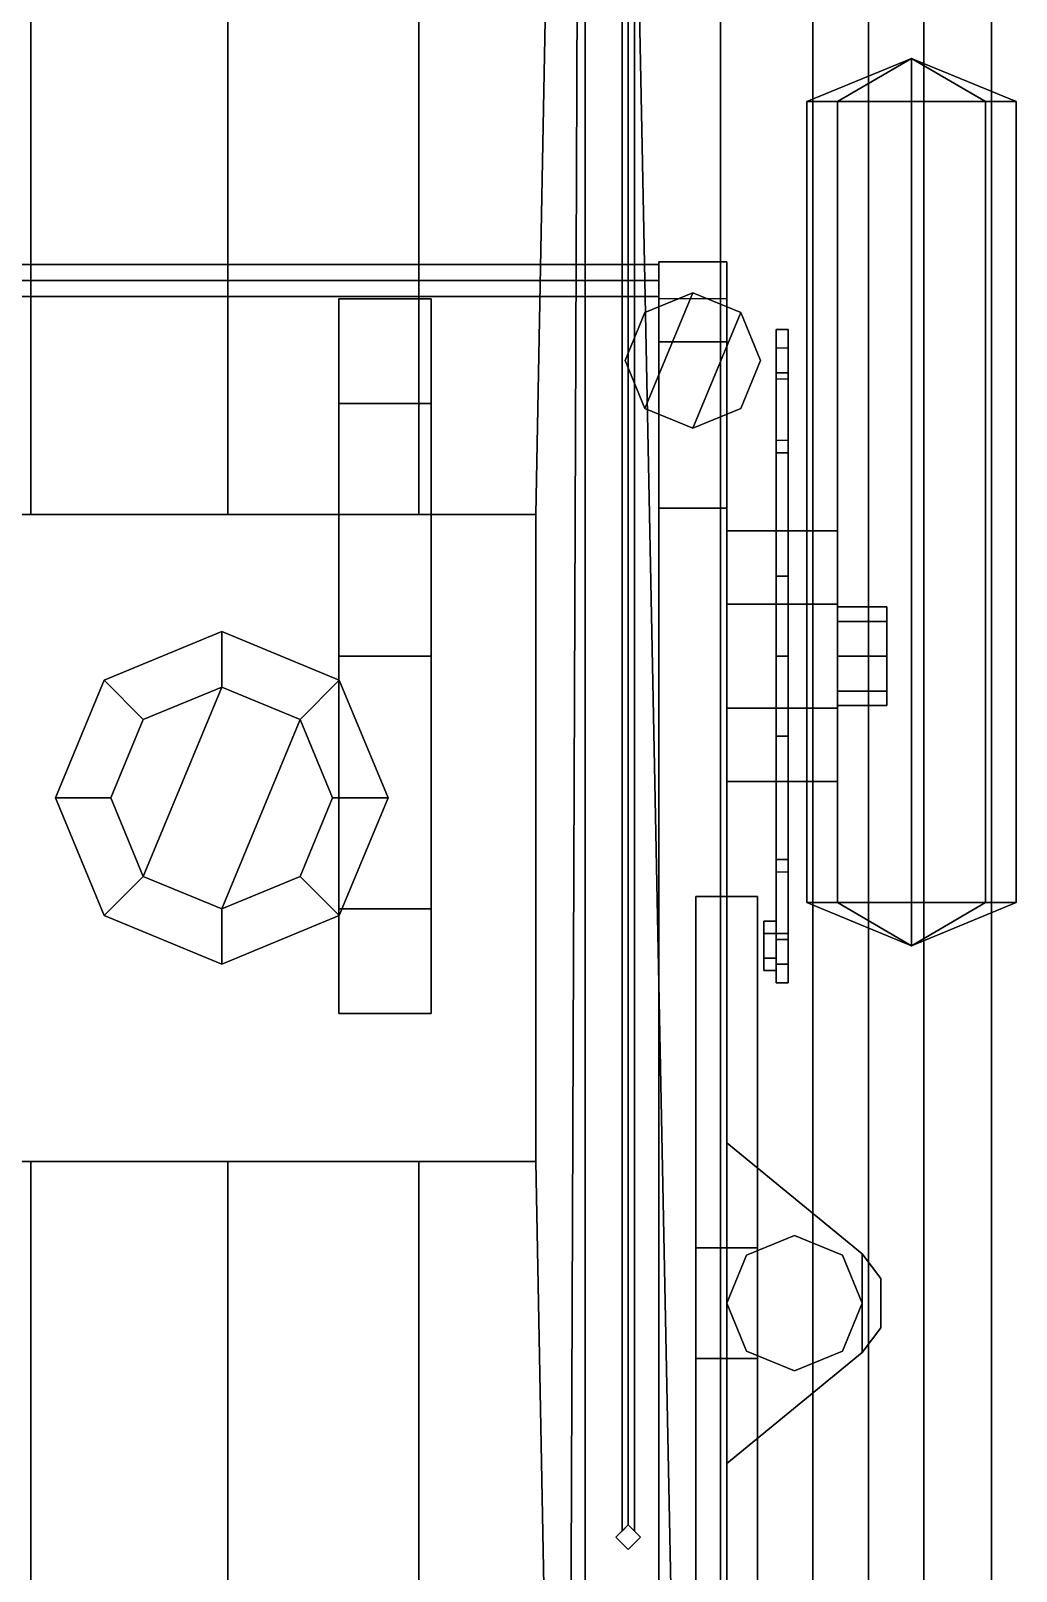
# Model space of a CAD drawing. Header units: millimetres. Extents: x -1.7 to 3, y -8.6 to 29.4.
# Drawn here: x 0 to 1.6, y -3.845 to -1.345 of the extents above; entities that cross this region are included whole.
import ezdxf

# ---------------------------------------------------------------- set-up
doc = ezdxf.new("R2010")
doc.units = ezdxf.units.MM
for name, color, linetype in [('bogie', 5, 'Continuous'), ('roof', 1, 'Continuous'), ('wheels', 2, 'Continuous')]:
    doc.layers.add(name, color=color, linetype=linetype)

msp = doc.modelspace()

# ---------------------------------------------------------------- linework, layer by layer
for points in [[(1.559999999999999, -7.92, 1.54), (1.559999999999999, 6.19, 1.78), (1.56, 6.75, 3.960000000000001), (1.56, -7.92, 3.960000000000001)], [(1.559999999999999, -7.92, 1.54), (1.559999999999999, 6.390000000000001, 1.54), (1.559999999999999, 6.19, 1.78), (1.559999999999999, -7.92, 1.54)], [(1.309791847198287, -1.46, 1.259791847198287), (1.26, -1.46, 1.38), (1.43, -1.39, 1.38)], [(1.26, -1.46, 1.38), (1.309791847198287, -1.46, 1.500208152801713), (1.43, -1.39, 1.38)], [(1.43, -1.46, 1.21), (1.309791847198287, -1.46, 1.259791847198287), (1.43, -1.39, 1.38)], [(1.309791847198287, -1.46, 1.500208152801713), (1.43, -1.46, 1.55), (1.43, -1.39, 1.38)], [(1.6, -1.46, 1.38), (1.550208152801713, -1.46, 1.259791847198287), (1.43, -1.39, 1.38)], [(1.550208152801713, -1.46, 1.259791847198287), (1.43, -1.46, 1.21), (1.43, -1.39, 1.38)], [(1.43, -1.46, 1.55), (1.550208152801713, -1.46, 1.500208152801713), (1.43, -1.39, 1.38)], [(1.550208152801713, -1.46, 1.500208152801713), (1.6, -1.46, 1.38), (1.43, -1.39, 1.38)], [(1.309791847198287, -1.46, 1.500208152801713), (1.26, -1.46, 1.38), (1.26, -2.76, 1.38), (1.309791847198287, -2.76, 1.500208152801713)], [(1.26, -1.46, 1.38), (1.309791847198287, -1.46, 1.259791847198287), (1.309791847198287, -2.76, 1.259791847198287), (1.26, -2.76, 1.38)], [(1.43, -1.46, 1.55), (1.309791847198287, -1.46, 1.500208152801713), (1.309791847198287, -2.76, 1.500208152801713), (1.43, -2.76, 1.55)], [(1.309791847198287, -1.46, 1.259791847198287), (1.43, -1.46, 1.21), (1.43, -2.76, 1.21), (1.309791847198287, -2.76, 1.259791847198287)], [(1.550208152801713, -1.46, 1.500208152801713), (1.43, -1.46, 1.55), (1.43, -2.76, 1.55), (1.550208152801713, -2.76, 1.500208152801713)], [(1.43, -1.46, 1.21), (1.550208152801713, -1.46, 1.259791847198287), (1.550208152801713, -2.76, 1.259791847198287), (1.43, -2.76, 1.21)], [(1.6, -1.46, 1.38), (1.550208152801713, -1.46, 1.500208152801713), (1.550208152801713, -2.76, 1.500208152801713), (1.6, -2.76, 1.38)], [(1.550208152801713, -1.46, 1.259791847198287), (1.6, -1.46, 1.38), (1.6, -2.76, 1.38), (1.550208152801713, -2.76, 1.259791847198287)], [(1.309791847198287, -2.76, 1.500208152801713), (1.26, -2.76, 1.38), (1.43, -2.83, 1.38)], [(1.26, -2.76, 1.38), (1.309791847198287, -2.76, 1.259791847198287), (1.43, -2.83, 1.38)], [(1.43, -2.76, 1.55), (1.309791847198287, -2.76, 1.500208152801713), (1.43, -2.83, 1.38)], [(1.309791847198287, -2.76, 1.259791847198287), (1.43, -2.76, 1.21), (1.43, -2.83, 1.38)], [(1.6, -2.76, 1.38), (1.550208152801713, -2.76, 1.500208152801713), (1.43, -2.83, 1.38)], [(1.550208152801713, -2.76, 1.500208152801713), (1.43, -2.76, 1.55), (1.43, -2.83, 1.38)], [(1.43, -2.76, 1.21), (1.550208152801713, -2.76, 1.259791847198287), (1.43, -2.83, 1.38)], [(1.550208152801713, -2.76, 1.259791847198287), (1.6, -2.76, 1.38), (1.43, -2.83, 1.38)]]:
    msp.add_3dface(points)
at = {"layer": 'bogie'}
for points in [[(1.02, -1.750000000000004, 0.5800000000000002), (1.02, -1.72401923788647, 0.5649999999999996), (-1.02, -1.72401923788647, 0.5649999999999996), (-1.02, -1.750000000000004, 0.5800000000000002)], [(1.02, -1.72401923788647, 0.5649999999999996), (1.02, -1.72401923788647, 0.5349999999999985), (-1.02, -1.72401923788647, 0.5349999999999985), (-1.02, -1.72401923788647, 0.5649999999999996)], [(1.02, -1.72401923788647, 0.5349999999999985), (1.02, -1.750000000000004, 0.5199999999999979), (-1.02, -1.750000000000004, 0.5199999999999979), (-1.02, -1.72401923788647, 0.5349999999999985)], [(1.02, -1.750000000000004, 0.6600000000000001), (1.02, -1.72401923788647, 0.6449999999999996), (-1.02, -1.72401923788647, 0.6449999999999996), (-1.02, -1.750000000000004, 0.6600000000000001)], [(1.02, -1.72401923788647, 0.6449999999999996), (1.02, -1.72401923788647, 0.6149999999999984), (-1.02, -1.72401923788647, 0.6149999999999984), (-1.02, -1.72401923788647, 0.6449999999999996)], [(1.02, -1.72401923788647, 0.6149999999999984), (1.02, -1.750000000000004, 0.5999999999999979), (-1.02, -1.750000000000004, 0.5999999999999979), (-1.02, -1.72401923788647, 0.6149999999999984)], [(1.02, -1.720000000000006, 0.42), (1.02, -1.850000000000005, 0.52), (1.02, -2.120000000000005, 1), (1.02, -1.72000000000001, 0.68)], [(1.02, -1.72000000000001, 0.68), (1.02, -2.120000000000005, 1), (1.13, -2.120000000000005, 1), (1.13, -1.72000000000001, 0.68)], [(1.02, -1.780000000000005, 0.31), (1.02, -1.850000000000005, 0.31), (1.02, -1.850000000000005, 0.52), (1.02, -1.72000000000001, 0.4199999999999999)], [(1.13, -1.72000000000001, 0.4199999999999999), (1.13, -1.780000000000005, 0.31), (1.02, -1.780000000000005, 0.31), (1.02, -1.72000000000001, 0.4199999999999999)], [(1.13, -1.72000000000001, 0.68), (1.13, -1.720000000000006, 0.42), (1.02, -1.720000000000006, 0.42), (1.02, -1.72000000000001, 0.68)], [(1.13, -2.120000000000005, 1), (1.13, -1.850000000000005, 0.52), (1.13, -1.720000000000006, 0.42), (1.13, -1.72000000000001, 0.68)], [(1.13, -1.850000000000005, 0.52), (1.13, -1.850000000000005, 0.31), (1.13, -1.780000000000005, 0.31), (1.13, -1.72000000000001, 0.4199999999999999)], [(1.02, -1.750000000000004, 0.5199999999999979), (1.02, -1.775980762113537, 0.5349999999999985), (-1.02, -1.775980762113537, 0.5349999999999985), (-1.02, -1.750000000000004, 0.5199999999999979)], [(1.02, -1.775980762113537, 0.5649999999999996), (1.02, -1.750000000000004, 0.5800000000000002), (-1.02, -1.750000000000004, 0.5800000000000002), (-1.02, -1.775980762113537, 0.5649999999999996)], [(1.02, -1.750000000000004, 0.5999999999999979), (1.02, -1.775980762113537, 0.6149999999999984), (-1.02, -1.775980762113537, 0.6149999999999984), (-1.02, -1.750000000000004, 0.5999999999999979)], [(1.02, -1.775980762113537, 0.6449999999999996), (1.02, -1.750000000000004, 0.6600000000000001), (-1.02, -1.750000000000004, 0.6600000000000001), (-1.02, -1.775980762113537, 0.6449999999999996)], [(0.9972182540694798, -1.802218254069491, 0.56), (0.9649999999999999, -1.88000000000001, 0.56), (0.9972182540694796, -1.957781745930529, 0.56), (1.075, -1.77000000000001, 0.56)], [(1.075, -1.77000000000001, 0.21), (0.9972182540694798, -1.802218254069491, 0.21), (0.9972182540694798, -1.802218254069491, 0.56), (1.075, -1.77000000000001, 0.56)], [(1.075, -1.77000000000001, 0.56), (0.9972182540694796, -1.957781745930529, 0.56), (1.075, -1.990000000000009, 0.56), (1.15278174593052, -1.802218254069491, 0.56)], [(1.15278174593052, -1.802218254069491, 0.21), (1.075, -1.77000000000001, 0.21), (1.075, -1.77000000000001, 0.56), (1.15278174593052, -1.802218254069491, 0.56)], [(1.02, -1.775980762113537, 0.5349999999999985), (1.02, -1.775980762113537, 0.5649999999999996), (-1.02, -1.775980762113537, 0.5649999999999996), (-1.02, -1.775980762113537, 0.5349999999999985)], [(1.02, -1.775980762113537, 0.6149999999999984), (1.02, -1.775980762113537, 0.6449999999999996), (-1.02, -1.775980762113537, 0.6449999999999996), (-1.02, -1.775980762113537, 0.6149999999999984)], [(0.9972182540694798, -1.802218254069491, 0.21), (0.9649999999999999, -1.88000000000001, 0.21), (0.9649999999999999, -1.88000000000001, 0.56), (0.9972182540694798, -1.802218254069491, 0.56)], [(1.15278174593052, -1.802218254069491, 0.56), (1.075, -1.990000000000009, 0.56), (1.15278174593052, -1.957781745930529, 0.56), (1.185, -1.88000000000001, 0.56)], [(1.185, -1.88000000000001, 0.21), (1.15278174593052, -1.802218254069491, 0.21), (1.15278174593052, -1.802218254069491, 0.56), (1.185, -1.88000000000001, 0.56)], [(1.21, -1.860000000000003, 0.58), (1.21, -1.910000000000004, 0.58), (1.21, -2.010000000000005, 0.6900000000000001), (1.21, -1.830000000000005, 0.62)], [(1.21, -1.830000000000005, 0.62), (1.21, -2.010000000000005, 0.6900000000000001), (1.21, -1.900000000000006, 0.75), (1.21, -1.830000000000005, 0.66)], [(1.21, -1.830000000000005, 0.66), (1.21, -1.900000000000006, 0.75), (1.23, -1.900000000000006, 0.75), (1.23, -1.830000000000005, 0.66)], [(1.23, -1.830000000000005, 0.62), (1.23, -1.860000000000003, 0.58), (1.21, -1.860000000000003, 0.58), (1.21, -1.830000000000005, 0.62)], [(1.23, -1.830000000000005, 0.66), (1.23, -1.830000000000005, 0.62), (1.21, -1.830000000000005, 0.62), (1.21, -1.830000000000005, 0.66)], [(1.23, -2.010000000000005, 0.6900000000000001), (1.23, -1.910000000000004, 0.58), (1.23, -1.860000000000003, 0.58), (1.23, -1.830000000000005, 0.62)], [(1.23, -1.900000000000006, 0.75), (1.23, -2.010000000000005, 0.6900000000000001), (1.23, -1.830000000000005, 0.62), (1.23, -1.830000000000005, 0.66)], [(1.02, -1.850000000000005, 0.52), (1.02, -2.120000000000005, 0.76), (1.02, -2.120000000000005, 1), (1.02, -1.850000000000005, 0.52)], [(1.02, -1.850000000000005, 0.52), (1.02, -1.850000000000005, 0.31), (1.13, -1.850000000000005, 0.31), (1.13, -1.850000000000005, 0.52)], [(1.13, -2.120000000000005, 1), (1.13, -2.120000000000005, 0.76), (1.13, -1.850000000000005, 0.52)], [(0.9649999999999999, -1.88000000000001, 0.21), (0.9972182540694796, -1.957781745930529, 0.21), (0.9972182540694796, -1.957781745930529, 0.56), (0.9649999999999999, -1.88000000000001, 0.56)], [(1.15278174593052, -1.957781745930529, 0.21), (1.185, -1.88000000000001, 0.21), (1.185, -1.88000000000001, 0.56), (1.15278174593052, -1.957781745930529, 0.56)], [(1.21, -2.010000000000005, 0.6900000000000001), (1.21, -2.060000000000006, 0.72), (1.21, -2.030000000000005, 0.84), (1.21, -1.900000000000006, 0.75)], [(1.21, -1.900000000000006, 0.75), (1.21, -2.030000000000005, 0.84), (1.23, -2.030000000000005, 0.84), (1.23, -1.900000000000006, 0.75)], [(1.21, -2.010000000000005, 0.6900000000000001), (1.21, -1.910000000000004, 0.58), (1.23, -1.910000000000004, 0.58), (1.23, -2.010000000000005, 0.6900000000000001)], [(1.23, -2.030000000000005, 0.84), (1.23, -2.060000000000006, 0.72), (1.23, -2.010000000000005, 0.6900000000000001), (1.23, -1.900000000000006, 0.75)], [(0.9972182540694796, -1.957781745930529, 0.21), (1.075, -1.990000000000009, 0.21), (1.075, -1.990000000000009, 0.56), (0.9972182540694796, -1.957781745930529, 0.56)], [(1.075, -1.990000000000009, 0.21), (1.15278174593052, -1.957781745930529, 0.21), (1.15278174593052, -1.957781745930529, 0.56), (1.075, -1.990000000000009, 0.56)], [(1.21, -2.030000000000005, 0.84), (1.21, -2.230000000000004, 0.9), (1.23, -2.230000000000004, 0.9), (1.23, -2.030000000000005, 0.84)], [(1.21, -2.060000000000006, 0.72), (1.21, -2.210000000000004, 0.74), (1.21, -2.230000000000004, 0.9), (1.21, -2.030000000000005, 0.84)], [(1.23, -2.230000000000004, 0.9), (1.23, -2.210000000000004, 0.74), (1.23, -2.060000000000006, 0.72), (1.23, -2.030000000000005, 0.84)], [(1.02, -2.120000000000005, 1), (1.02, -6.790000000000006, 1), (1.13, -6.790000000000006, 1), (1.13, -2.120000000000005, 1)], [(1.02, -2.120000000000005, 0.76), (1.02, -6.790000000000006, 0.76), (1.02, -6.790000000000006, 1), (1.02, -2.120000000000005, 1)], [(1.13, -6.790000000000006, 1), (1.13, -6.790000000000006, 0.76), (1.13, -2.120000000000005, 0.76), (1.13, -2.120000000000005, 1)], [(1.31, -2.275809644879683, 0.7232534971524824), (1.31, -2.156746502847518, 0.604190355120318), (1.13, -2.156746502847518, 0.604190355120318), (1.13, -2.275809644879683, 0.7232534971524824)], [(1.31, -2.156746502847518, 0.4358096448796811), (1.31, -2.275809644879679, 0.3167465028475149), (1.13, -2.275809644879679, 0.3167465028475149), (1.13, -2.156746502847518, 0.4358096448796811)], [(1.31, -2.156746502847518, 0.604190355120318), (1.31, -2.156746502847518, 0.4358096448796811), (1.13, -2.156746502847518, 0.4358096448796811), (1.13, -2.156746502847518, 0.604190355120318)], [(1.31, -2.303431457505081, 0.5765685424949218), (1.31, -2.280000000000005, 0.5199999999999996), (1.31, -2.156746502847518, 0.6041903551203198), (1.31, -2.275809644879683, 0.7232534971524842)], [(1.31, -2.303431457505077, 0.4634314575050773), (1.31, -2.359999999999996, 0.4400000000000013), (1.31, -2.275809644879679, 0.3167465028475149), (1.31, -2.156746502847515, 0.4358096448796793)], [(1.31, -2.280000000000005, 0.5199999999999996), (1.31, -2.303431457505081, 0.4634314575050773), (1.31, -2.156746502847522, 0.4358096448796793), (1.31, -2.156746502847522, 0.6041903551203198)], [(1.21, -2.210000000000004, 0.74), (1.21, -2.360000000000003, 0.75), (1.21, -2.360000000000003, 0.91), (1.21, -2.230000000000004, 0.9)], [(1.23, -2.360000000000003, 0.91), (1.23, -2.360000000000003, 0.75), (1.23, -2.210000000000004, 0.74), (1.23, -2.230000000000004, 0.9)], [(1.21, -2.230000000000004, 0.9), (1.21, -2.360000000000003, 0.91), (1.23, -2.360000000000003, 0.91), (1.23, -2.230000000000004, 0.9)], [(1.31, -2.275809644879679, 0.3167465028475149), (1.31, -2.444190355120323, 0.3167465028475167), (1.13, -2.444190355120323, 0.3167465028475167), (1.13, -2.275809644879679, 0.3167465028475149)], [(1.31, -2.444190355120323, 0.7232534971524824), (1.31, -2.275809644879683, 0.7232534971524824), (1.13, -2.275809644879683, 0.7232534971524824), (1.13, -2.444190355120323, 0.7232534971524824)], [(1.31, -2.360000000000003, 0.6), (1.31, -2.303431457505081, 0.5765685424949238), (1.31, -2.275809644879683, 0.7232534971524824), (1.31, -2.444190355120323, 0.7232534971524824)], [(1.31, -2.360000000000003, 0.4400000000000002), (1.31, -2.416568542494925, 0.4634314575050763), (1.31, -2.444190355120323, 0.3167465028475177), (1.31, -2.275809644879683, 0.3167465028475177)], [(1.39, -2.303431457505081, 0.5765685424949238), (1.39, -2.280000000000005, 0.52), (1.31, -2.280000000000005, 0.52), (1.31, -2.303431457505081, 0.5765685424949238)], [(1.39, -2.280000000000005, 0.52), (1.39, -2.303431457505081, 0.4634314575050762), (1.31, -2.303431457505081, 0.4634314575050762), (1.31, -2.280000000000005, 0.52)], [(1.39, -2.416568542494925, 0.5765685424949238), (1.39, -2.280000000000005, 0.52), (1.39, -2.303431457505081, 0.5765685424949238), (1.39, -2.360000000000003, 0.6)], [(1.39, -2.440000000000001, 0.52), (1.39, -2.303431457505081, 0.4634314575050762), (1.39, -2.280000000000005, 0.52), (1.39, -2.416568542494925, 0.5765685424949238)], [(1.39, -2.360000000000003, 0.6), (1.39, -2.303431457505081, 0.5765685424949238), (1.31, -2.303431457505081, 0.5765685424949238), (1.31, -2.360000000000003, 0.6)], [(1.39, -2.303431457505081, 0.4634314575050762), (1.39, -2.360000000000003, 0.44), (1.31, -2.360000000000003, 0.44), (1.31, -2.303431457505081, 0.4634314575050762)], [(1.39, -2.416568542494925, 0.4634314575050762), (1.39, -2.360000000000003, 0.44), (1.39, -2.303431457505081, 0.4634314575050762), (1.39, -2.440000000000001, 0.52)], [(1.23, -2.490000000000002, 0.9), (1.23, -2.360000000000003, 0.91), (1.21, -2.360000000000003, 0.91), (1.21, -2.490000000000002, 0.9)], [(1.21, -2.360000000000003, 0.91), (1.21, -2.360000000000003, 0.75), (1.21, -2.510000000000002, 0.74), (1.21, -2.490000000000002, 0.9)], [(1.23, -2.510000000000002, 0.74), (1.23, -2.360000000000003, 0.75), (1.23, -2.360000000000003, 0.91), (1.23, -2.490000000000002, 0.9)], [(1.31, -2.416568542494925, 0.5765685424949218), (1.31, -2.360000000000003, 0.5999999999999979), (1.31, -2.44419035512032, 0.7232534971524807), (1.31, -2.563253497152484, 0.6041903551203198)], [(1.39, -2.416568542494925, 0.5765685424949238), (1.39, -2.360000000000003, 0.6), (1.31, -2.360000000000003, 0.6), (1.31, -2.416568542494925, 0.5765685424949238)], [(1.39, -2.360000000000003, 0.44), (1.39, -2.416568542494925, 0.4634314575050762), (1.31, -2.416568542494925, 0.4634314575050762), (1.31, -2.360000000000003, 0.44)], [(1.31, -2.416568542494925, 0.4634314575050773), (1.31, -2.440000000000001, 0.519999999999996), (1.31, -2.563253497152488, 0.4358096448796793), (1.31, -2.444190355120323, 0.3167465028475149)], [(1.39, -2.440000000000001, 0.52), (1.39, -2.416568542494925, 0.5765685424949238), (1.31, -2.416568542494925, 0.5765685424949238), (1.31, -2.440000000000001, 0.52)], [(1.39, -2.416568542494925, 0.4634314575050762), (1.39, -2.440000000000001, 0.52), (1.31, -2.440000000000001, 0.52), (1.31, -2.416568542494925, 0.4634314575050762)], [(1.31, -2.440000000000001, 0.5199999999999996), (1.31, -2.416568542494925, 0.5765685424949218), (1.31, -2.563253497152484, 0.6041903551203198), (1.31, -2.563253497152484, 0.4358096448796793)], [(1.31, -2.563253497152484, 0.6041903551203198), (1.31, -2.444190355120323, 0.7232534971524824), (1.13, -2.444190355120323, 0.7232534971524824), (1.13, -2.563253497152484, 0.6041903551203198)], [(1.31, -2.444190355120323, 0.3167465028475167), (1.31, -2.563253497152484, 0.4358096448796793), (1.13, -2.563253497152484, 0.4358096448796793), (1.13, -2.444190355120323, 0.3167465028475167)], [(1.21, -2.490000000000002, 0.9), (1.21, -2.510000000000002, 0.74), (1.21, -2.66, 0.72), (1.21, -2.690000000000001, 0.84)], [(1.23, -2.690000000000001, 0.84), (1.23, -2.490000000000002, 0.9), (1.21, -2.490000000000002, 0.9), (1.21, -2.690000000000001, 0.84)], [(1.23, -2.66, 0.72), (1.23, -2.510000000000002, 0.74), (1.23, -2.490000000000002, 0.9), (1.23, -2.690000000000001, 0.84)], [(1.31, -2.563253497152484, 0.4358096448796793), (1.31, -2.563253497152484, 0.6041903551203198), (1.13, -2.563253497152484, 0.6041903551203198), (1.13, -2.563253497152484, 0.4358096448796793)], [(1.21, -2.690000000000001, 0.84), (1.21, -2.66, 0.72), (1.21, -2.710000000000001, 0.6900000000000001), (1.21, -2.82, 0.75)], [(1.23, -2.710000000000001, 0.6900000000000001), (1.23, -2.66, 0.72), (1.23, -2.690000000000001, 0.84), (1.23, -2.82, 0.75)], [(1.23, -2.82, 0.75), (1.23, -2.690000000000001, 0.84), (1.21, -2.690000000000001, 0.84), (1.21, -2.82, 0.75)], [(1.21, -2.82, 0.75), (1.21, -2.710000000000001, 0.6900000000000001), (1.21, -2.890000000000001, 0.62), (1.21, -2.890000000000001, 0.66)], [(1.21, -2.710000000000001, 0.6900000000000001), (1.21, -2.810000000000002, 0.58), (1.21, -2.860000000000003, 0.58), (1.21, -2.890000000000001, 0.62)], [(1.23, -2.710000000000001, 0.6900000000000001), (1.23, -2.810000000000002, 0.58), (1.21, -2.810000000000002, 0.58), (1.21, -2.710000000000001, 0.6900000000000001)], [(1.23, -2.890000000000001, 0.62), (1.23, -2.710000000000001, 0.6900000000000001), (1.23, -2.82, 0.75), (1.23, -2.890000000000001, 0.66)], [(1.23, -2.860000000000003, 0.58), (1.23, -2.810000000000002, 0.58), (1.23, -2.710000000000001, 0.6900000000000001), (1.23, -2.890000000000001, 0.62)], [(1.18, -2.750000000000004, 0.5), (1.18, -2.750000000000004, 0.4500000000000001), (1.08, -2.750000000000004, 0.4500000000000001), (1.08, -2.750000000000004, 0.5)], [(1.08, -2.750000000000004, 0.5), (1.08, -3.320000000000004, 0.65), (1.18, -3.320000000000004, 0.65), (1.18, -2.750000000000004, 0.5)], [(1.08, -2.750000000000004, 0.4500000000000001), (1.08, -4.070000000000004, 0.4500000000000001), (1.08, -3.320000000000004, 0.65), (1.08, -2.750000000000004, 0.5)], [(1.18, -3.320000000000004, 0.65), (1.18, -4.070000000000004, 0.4500000000000001), (1.18, -2.750000000000004, 0.4500000000000001), (1.18, -2.750000000000004, 0.5)], [(1.21, -2.790000000000006, 0.42), (1.21, -2.810000000000002, 0.38), (1.19, -2.810000000000002, 0.38), (1.19, -2.790000000000006, 0.42)], [(1.19, -2.790000000000006, 0.42), (1.19, -2.810000000000002, 0.38), (1.19, -2.850000000000005, 0.38), (1.19, -2.870000000000005, 0.42)], [(1.19, -2.790000000000006, 0.64), (1.19, -2.790000000000006, 0.42), (1.19, -2.870000000000005, 0.42), (1.19, -2.870000000000005, 0.64)], [(1.21, -2.790000000000006, 0.64), (1.21, -2.790000000000006, 0.42), (1.19, -2.790000000000006, 0.42), (1.19, -2.790000000000006, 0.64)], [(1.19, -2.790000000000006, 0.64), (1.19, -2.810000000000006, 0.68), (1.21, -2.810000000000006, 0.68), (1.21, -2.790000000000006, 0.64)], [(1.21, -2.850000000000005, 0.38), (1.21, -2.810000000000002, 0.38), (1.21, -2.790000000000006, 0.42), (1.21, -2.870000000000005, 0.42)], [(1.21, -2.870000000000005, 0.42), (1.21, -2.790000000000006, 0.42), (1.21, -2.790000000000006, 0.64), (1.21, -2.870000000000005, 0.64)], [(1.21, -2.810000000000006, 0.68), (1.21, -2.850000000000009, 0.68), (1.21, -2.870000000000005, 0.6400000000000001), (1.21, -2.790000000000006, 0.64)], [(1.19, -2.810000000000006, 0.68), (1.19, -2.850000000000009, 0.68), (1.21, -2.850000000000009, 0.68), (1.21, -2.810000000000006, 0.68)], [(1.21, -2.860000000000003, 0.58), (1.21, -2.810000000000002, 0.58), (1.23, -2.810000000000002, 0.58), (1.23, -2.860000000000003, 0.58)], [(1.23, -2.890000000000001, 0.66), (1.23, -2.82, 0.75), (1.21, -2.82, 0.75), (1.21, -2.890000000000001, 0.66)], [(1.19, -2.870000000000005, 0.42), (1.19, -2.850000000000005, 0.38), (1.21, -2.850000000000005, 0.38), (1.21, -2.870000000000005, 0.42)], [(1.21, -2.870000000000005, 0.6400000000000001), (1.21, -2.850000000000009, 0.68), (1.19, -2.850000000000009, 0.68), (1.19, -2.870000000000005, 0.6400000000000001)], [(1.19, -2.870000000000005, 0.64), (1.19, -2.870000000000005, 0.42), (1.21, -2.870000000000005, 0.42), (1.21, -2.870000000000005, 0.64)], [(1.21, -2.890000000000001, 0.62), (1.21, -2.860000000000003, 0.58), (1.23, -2.860000000000003, 0.58), (1.23, -2.890000000000001, 0.62)], [(1.21, -2.890000000000001, 0.66), (1.21, -2.890000000000001, 0.62), (1.23, -2.890000000000001, 0.62), (1.23, -2.890000000000001, 0.66)], [(1.35, -3.330000000000009, 0.76), (1.35, -3.330000000000009, 0.73), (1.13, -3.150000000000009, 0.73), (1.13, -3.150000000000009, 0.76)], [(1.13, -3.150000000000009, 0.76), (1.13, -3.670000000000009, 0.76), (1.35, -3.490000000000009, 0.76), (1.35, -3.330000000000009, 0.76)], [(1.18, -3.500000000000007, 0.65), (1.18, -3.320000000000004, 0.65), (1.080000000000001, -3.320000000000004, 0.65), (1.080000000000001, -3.500000000000007, 0.65)], [(1.080000000000001, -3.500000000000007, 0.65), (1.080000000000001, -3.320000000000004, 0.65), (1.080000000000001, -4.070000000000007, 0.4500000000000001), (1.080000000000001, -4.070000000000007, 0.5)], [(1.24, -3.300000000000008, 0.3799999999999999), (1.16221825406948, -3.332218254069488, 0.3799999999999999), (1.16221825406948, -3.332218254069488, 0.73), (1.24, -3.300000000000008, 0.73)], [(1.18, -4.070000000000007, 0.4500000000000001), (1.18, -3.320000000000004, 0.65), (1.18, -3.500000000000007, 0.65), (1.18, -4.070000000000007, 0.5)], [(1.31778174593052, -3.332218254069488, 0.3799999999999999), (1.24, -3.300000000000008, 0.3799999999999999), (1.24, -3.300000000000008, 0.73), (1.31778174593052, -3.332218254069488, 0.73)], [(1.16221825406948, -3.332218254069488, 0.3799999999999999), (1.13, -3.410000000000007, 0.3799999999999999), (1.13, -3.410000000000007, 0.73), (1.16221825406948, -3.332218254069488, 0.73)], [(1.35, -3.410000000000007, 0.3799999999999999), (1.31778174593052, -3.332218254069488, 0.3799999999999999), (1.31778174593052, -3.332218254069488, 0.73), (1.35, -3.410000000000007, 0.73)], [(1.38, -3.450000000000006, 0.76), (1.38, -3.370000000000008, 0.76), (1.35, -3.330000000000013, 0.76), (1.35, -3.490000000000013, 0.76)], [(1.38, -3.370000000000008, 0.76), (1.38, -3.370000000000008, 0.73), (1.35, -3.330000000000013, 0.73), (1.35, -3.330000000000013, 0.76)], [(1.38, -3.450000000000006, 0.73), (1.38, -3.370000000000008, 0.73), (1.38, -3.370000000000008, 0.76), (1.38, -3.450000000000006, 0.76)], [(1.13, -3.410000000000007, 0.3799999999999999), (1.16221825406948, -3.487781745930526, 0.3799999999999999), (1.16221825406948, -3.487781745930526, 0.73), (1.13, -3.410000000000007, 0.73)], [(1.31778174593052, -3.487781745930526, 0.3799999999999999), (1.35, -3.410000000000007, 0.3799999999999999), (1.35, -3.410000000000007, 0.73), (1.31778174593052, -3.487781745930526, 0.73)], [(1.35, -3.490000000000013, 0.76), (1.35, -3.490000000000013, 0.73), (1.38, -3.450000000000006, 0.73), (1.38, -3.450000000000006, 0.76)], [(1.13, -3.670000000000009, 0.76), (1.13, -3.670000000000009, 0.73), (1.35, -3.490000000000009, 0.73), (1.35, -3.490000000000009, 0.76)], [(1.16221825406948, -3.487781745930526, 0.3799999999999999), (1.24, -3.520000000000007, 0.3799999999999999), (1.24, -3.520000000000007, 0.73), (1.16221825406948, -3.487781745930526, 0.73)], [(1.24, -3.520000000000007, 0.3799999999999999), (1.31778174593052, -3.487781745930526, 0.3799999999999999), (1.31778174593052, -3.487781745930526, 0.73), (1.24, -3.520000000000007, 0.73)], [(1.18, -4.070000000000007, 0.5), (1.18, -3.500000000000007, 0.65), (1.080000000000001, -3.500000000000007, 0.65), (1.080000000000001, -4.070000000000007, 0.5)]]:
    msp.add_3dface(points, dxfattribs=at)
at = {"layer": 'roof'}
for points in [[(1.120000000000001, -7.92, 4.4), (1.120000000000001, 6.75, 4.4), (0.92, 3.78, 4.454545454545455), (0.9200000000000004, 2.109999999999986, 4.454545454545455)], [(1.27, -7.92, 4.350000000000001), (1.27, 6.75, 4.350000000000001), (1.119999999999997, 6.75, 4.4), (1.120000000000001, -7.92, 4.4)], [(1.359999999999999, -7.92, 4.300000000000001), (1.359999999999999, 6.75, 4.300000000000001), (1.269999999999996, 6.75, 4.350000000000001), (1.27, -7.92, 4.350000000000001)], [(1.449999999999999, -7.92, 4.2), (1.449999999999999, 6.75, 4.2), (1.359999999999996, 6.75, 4.300000000000001), (1.359999999999999, -7.92, 4.300000000000001)], [(1.559999999999999, -7.92, 3.96), (1.559999999999999, 6.75, 3.96), (1.449999999999996, 6.75, 4.200000000000001), (1.449999999999999, -7.92, 4.200000000000001)], [(0.97, 4.7, 5.16), (0.96, 4.71, 5.15), (0.96, -3.78, 5.15), (0.97, -3.77, 5.16)], [(0.96, 4.71, 5.15), (0.97, 4.7, 5.140000000000001), (0.97, -3.77, 5.140000000000001), (0.96, -3.78, 5.15)], [(0.98, 4.71, 5.15), (0.97, 4.7, 5.16), (0.97, -3.77, 5.16), (0.98, -3.78, 5.15)], [(0.97, 4.7, 5.140000000000001), (0.98, 4.71, 5.15), (0.98, -3.78, 5.15), (0.97, -3.77, 5.140000000000001)], [(-0.3200000000000003, 2.109999999999999, 4.550000000000001), (-0.3199999999999967, -2.13, 4.550000000000001), (3.552713678800501e-15, -2.13, 4.56), (0, 2.109999999999999, 4.56)], [(0, 2.109999999999999, 4.56), (3.552713678800501e-15, -2.13, 4.56), (0.3200000000000003, -2.13, 4.550000000000001), (0.3199999999999985, 2.109999999999999, 4.550000000000001)], [(0.6300000000000026, -2.13, 4.52), (0.6300000000000008, 2.109999999999999, 4.52), (0.3199999999999985, 2.109999999999999, 4.550000000000001), (0.3200000000000003, -2.13, 4.550000000000001)], [(0.8200000000000027, -2.13, 4.477777777777778), (0.8999999999999968, 2.109999999999999, 4.460000000000001), (0.6300000000000008, 2.109999999999999, 4.52), (0.6300000000000026, -2.13, 4.52)], [(0.8700000000000022, -5.82, 4.466666666666667), (0.8999999999999968, 2.109999999999999, 4.460000000000001), (0.8200000000000027, -2.13, 4.477777777777778), (0.820000000000001, -3.18, 4.477777777777778)], [(0.8999999999999986, -7.92, 4.460000000000001), (0.8999999999999968, 2.109999999999999, 4.460000000000001), (0.87, -5.82, 4.466666666666667), (0.87, -7.58, 4.466666666666667)], [(1.120000000000001, -7.92, 4.4), (0.92, 2.109999999999999, 4.454545454545454), (0.8999999999999968, 2.109999999999999, 4.460000000000001), (0.8999999999999986, -7.92, 4.460000000000001)], [(0.8200000000000001, -2.13, 4.61), (3.552713678800501e-15, -2.13, 4.56), (3.552713678800501e-15, -2.13, 4.56), (-0.8200000000000001, -2.13, 4.61)], [(-0.8200000000000001, -2.13, 4.61), (-0.8200000000000001, -3.18, 4.61), (0.8200000000000001, -3.18, 4.61), (0.8200000000000001, -2.13, 4.61)], [(3.552713678800501e-15, -2.13, 4.56), (-0.3199999999999967, -2.13, 4.550000000000001), (-0.3199999999999967, -2.13, 4.550000000000001), (-0.8200000000000001, -2.13, 4.61)], [(0.3200000000000003, -2.13, 4.550000000000001), (3.33066907387547e-15, -2.129999999999907, 4.56), (3.33066907387547e-15, -2.129999999999907, 4.56), (0.8200000000000001, -2.13, 4.61)], [(0.6300000000000026, -2.13, 4.52), (0.3200000000000003, -2.13, 4.550000000000001), (0.3200000000000003, -2.13, 4.550000000000001), (0.8200000000000001, -2.13, 4.61)], [(0.8200000000000001, -2.130000000000141, 4.477777777777778), (0.6300000000000026, -2.13, 4.52), (0.6300000000000026, -2.13, 4.52), (0.8200000000000001, -2.13, 4.61)], [(0.8200000000000001, -3.18, 4.61), (0.8200000000000001, -3.18, 4.477777777777778), (0.8200000000000001, -2.13, 4.477777777777778), (0.8200000000000001, -2.13, 4.61)], [(0.31, -2.32, 4.61), (0.1190811690796322, -2.399081169079632, 4.61), (0.1190811690796322, -2.399081169079632, 4.71), (0.31, -2.32, 4.71)], [(0.3100000000000001, -2.319999999999999, 4.71), (0.1190811690796316, -2.399081169079632, 4.71), (0.182720779386421, -2.462720779386421, 4.71), (0.3100000000000001, -2.41, 4.71)], [(0.5009188309203678, -2.399081169079632, 4.61), (0.31, -2.32, 4.61), (0.31, -2.32, 4.71), (0.5009188309203678, -2.399081169079632, 4.71)], [(0.5009188309203676, -2.399081169079632, 4.71), (0.3099999999999996, -2.32, 4.71), (0.3099999999999996, -2.41, 4.71), (0.4372792206135783, -2.462720779386421, 4.71)], [(0.1190811690796322, -2.399081169079632, 4.61), (0.03999999999999992, -2.59, 4.61), (0.03999999999999992, -2.59, 4.71), (0.1190811690796322, -2.399081169079632, 4.71)], [(0.1190811690796318, -2.399081169079632, 4.71), (0.03999999999999959, -2.59, 4.71), (0.1299999999999997, -2.59, 4.71), (0.1827207793864211, -2.462720779386421, 4.71)], [(0.5799999999999998, -2.590000000000001, 4.71), (0.5009188309203676, -2.399081169079633, 4.71), (0.4372792206135783, -2.462720779386422, 4.71), (0.4899999999999995, -2.590000000000001, 4.71)], [(0.5800000000000001, -2.59, 4.61), (0.5009188309203678, -2.399081169079632, 4.61), (0.5009188309203678, -2.399081169079632, 4.71), (0.5800000000000001, -2.59, 4.71)], [(0.1827207793864211, -2.462720779386421, 4.82), (0.1299999999999997, -2.59, 4.82), (0.1827207793864211, -2.717279220613579, 4.82), (0.3099999999999997, -2.41, 4.82)], [(0.31, -2.41, 4.71), (0.1827207793864215, -2.462720779386421, 4.71), (0.1827207793864215, -2.462720779386421, 4.82), (0.31, -2.41, 4.82)], [(0.3099999999999997, -2.41, 4.82), (0.1827207793864211, -2.717279220613579, 4.82), (0.3099999999999996, -2.77, 4.82), (0.4372792206135782, -2.462720779386421, 4.82)], [(0.4372792206135785, -2.462720779386421, 4.71), (0.31, -2.41, 4.71), (0.31, -2.41, 4.82), (0.4372792206135785, -2.462720779386421, 4.82)], [(0.1827207793864215, -2.462720779386421, 4.71), (0.13, -2.59, 4.71), (0.13, -2.59, 4.82), (0.1827207793864215, -2.462720779386421, 4.82)], [(0.4372792206135782, -2.462720779386421, 4.82), (0.3099999999999996, -2.77, 4.82), (0.4372792206135782, -2.717279220613579, 4.82), (0.4899999999999997, -2.59, 4.82)], [(0.49, -2.59, 4.71), (0.4372792206135785, -2.462720779386421, 4.71), (0.4372792206135785, -2.462720779386421, 4.82), (0.49, -2.59, 4.82)], [(0.03999999999999992, -2.59, 4.61), (0.1190811690796322, -2.780918830920368, 4.61), (0.1190811690796322, -2.780918830920368, 4.71), (0.03999999999999992, -2.59, 4.71)], [(0.03999999999999959, -2.59, 4.71), (0.1190811690796318, -2.780918830920368, 4.71), (0.1827207793864212, -2.717279220613579, 4.71), (0.1299999999999997, -2.59, 4.71)], [(0.13, -2.59, 4.71), (0.1827207793864214, -2.717279220613579, 4.71), (0.1827207793864214, -2.717279220613579, 4.82), (0.13, -2.59, 4.82)], [(0.4372792206135785, -2.717279220613579, 4.71), (0.49, -2.59, 4.71), (0.49, -2.59, 4.82), (0.4372792206135785, -2.717279220613579, 4.82)], [(0.5009188309203674, -2.780918830920368, 4.71), (0.5799999999999997, -2.59, 4.71), (0.4899999999999997, -2.59, 4.71), (0.4372792206135782, -2.717279220613579, 4.71)], [(0.5009188309203678, -2.780918830920368, 4.61), (0.5800000000000001, -2.59, 4.61), (0.5800000000000001, -2.59, 4.71), (0.5009188309203678, -2.780918830920368, 4.71)], [(0.1190811690796316, -2.780918830920368, 4.71), (0.3099999999999996, -2.86, 4.71), (0.3099999999999996, -2.77, 4.71), (0.182720779386421, -2.717279220613579, 4.71)], [(0.1827207793864214, -2.717279220613579, 4.71), (0.3099999999999999, -2.77, 4.71), (0.3099999999999999, -2.77, 4.82), (0.1827207793864214, -2.717279220613579, 4.82)], [(0.3099999999999999, -2.77, 4.71), (0.4372792206135785, -2.717279220613579, 4.71), (0.4372792206135785, -2.717279220613579, 4.82), (0.3099999999999999, -2.77, 4.82)], [(0.3099999999999992, -2.86, 4.71), (0.5009188309203672, -2.780918830920368, 4.71), (0.4372792206135778, -2.717279220613579, 4.71), (0.3099999999999992, -2.77, 4.71)], [(0.1190811690796322, -2.780918830920368, 4.61), (0.3099999999999999, -2.86, 4.61), (0.3099999999999999, -2.86, 4.71), (0.1190811690796322, -2.780918830920368, 4.71)], [(0.3099999999999999, -2.86, 4.61), (0.5009188309203678, -2.780918830920368, 4.61), (0.5009188309203678, -2.780918830920368, 4.71), (0.3099999999999999, -2.86, 4.71)], [(-0.8200000000000001, -3.18, 4.61), (-3.552713678800501e-15, -3.18, 4.56), (-3.552713678800501e-15, -3.18, 4.56), (0.8200000000000001, -3.18, 4.61)], [(-0.3200000000000003, -3.180000000000001, 4.550000000000001), (-0.3199999999999967, -5.82, 4.550000000000001), (3.552713678800501e-15, -5.82, 4.56), (0, -3.180000000000001, 4.56)], [(0, -3.180000000000001, 4.56), (3.552713678800501e-15, -5.82, 4.56), (0.3200000000000003, -5.82, 4.550000000000001), (0.3199999999999985, -3.180000000000001, 4.550000000000001)], [(-3.552713678800501e-15, -3.18, 4.56), (0.3199999999999967, -3.18, 4.550000000000001), (0.3199999999999967, -3.18, 4.550000000000001), (0.8200000000000001, -3.18, 4.61)], [(0.6300000000000026, -5.82, 4.52), (0.6300000000000008, -3.180000000000001, 4.52), (0.3199999999999985, -3.180000000000001, 4.550000000000001), (0.3200000000000003, -5.82, 4.550000000000001)], [(0.3199999999999967, -3.18, 4.550000000000001), (0.629999999999999, -3.18, 4.52), (0.629999999999999, -3.18, 4.52), (0.8200000000000001, -3.18, 4.61)], [(0.8700000000000022, -5.82, 4.466666666666667), (0.820000000000001, -3.18, 4.477777777777778), (0.6300000000000008, -3.180000000000001, 4.52), (0.6300000000000026, -5.82, 4.52)], [(0.629999999999999, -3.18, 4.52), (0.820000000000001, -3.180000000000093, 4.477777777777778), (0.820000000000001, -3.180000000000093, 4.477777777777778), (0.8200000000000001, -3.18, 4.61)], [(0.97, -3.77, 4.44), (0.95, -3.79, 4.44), (0.95, -3.79, 5.2), (0.97, -3.77, 5.2)], [(0.97, -3.77, 5.2), (0.95, -3.79, 5.2), (0.97, -3.81, 5.2), (0.99, -3.79, 5.2)], [(0.99, -3.79, 4.43), (0.97, -3.77, 4.44), (0.97, -3.77, 5.2), (0.99, -3.79, 5.2)], [(0.95, -3.79, 4.44), (0.97, -3.81, 4.44), (0.97, -3.81, 5.2), (0.95, -3.79, 5.2)], [(0.97, -3.81, 4.44), (0.99, -3.79, 4.43), (0.99, -3.79, 5.2), (0.97, -3.81, 5.2)]]:
    msp.add_3dface(points, dxfattribs=at)
at = {"layer": 'wheels'}
for points in [[(0.4999999999999999, -1.949878066911804, 0.1098780669118025), (0.4999999999999998, -2.360000000000003, -0.05999999999999994), (0.4999999999999998, -2.770121933088202, 0.1098780669118026), (0.4999999999999999, -1.780000000000005, 0.52)], [(0.4999999999999999, -1.780000000000005, 0.52), (0.4999999999999998, -2.770121933088202, 0.1098780669118025), (0.4999999999999998, -2.940000000000001, 0.5200000000000001), (0.4999999999999999, -1.949878066911804, 0.9301219330881976)], [(0.6499999999999999, -1.949878066911804, 0.9301219330881976), (0.6499999999999999, -1.780000000000005, 0.5200000000000001), (0.4999999999999999, -1.780000000000005, 0.5200000000000001), (0.4999999999999999, -1.949878066911804, 0.9301219330881976)], [(0.6499999999999999, -1.780000000000005, 0.5200000000000001), (0.6499999999999999, -1.949878066911804, 0.1098780669118025), (0.4999999999999999, -1.949878066911804, 0.1098780669118025), (0.4999999999999999, -1.780000000000005, 0.5200000000000001)], [(0.6499999999999999, -2.940000000000001, 0.52), (0.6499999999999999, -1.949878066911804, 0.1098780669118025), (0.6499999999999999, -1.780000000000005, 0.5200000000000001), (0.6499999999999999, -2.770121933088202, 0.9301219330881976)], [(0.6499999999999999, -2.770121933088202, 0.9301219330881976), (0.6499999999999999, -1.780000000000005, 0.5200000000000001), (0.6499999999999999, -1.949878066911804, 0.9301219330881976), (0.6499999999999999, -2.360000000000003, 1.1)], [(0.6499999999999999, -1.949878066911804, 0.1098780669118025), (0.6499999999999999, -2.360000000000003, -0.05999999999999994), (0.4999999999999999, -2.360000000000003, -0.05999999999999994), (0.4999999999999999, -1.949878066911804, 0.1098780669118025)], [(0.4999999999999999, -1.949878066911804, 0.9301219330881976), (0.4999999999999998, -2.940000000000001, 0.5200000000000001), (0.4999999999999998, -2.770121933088202, 0.9301219330881976), (0.4999999999999998, -2.360000000000003, 1.1)], [(0.6499999999999999, -2.360000000000003, 1.1), (0.6499999999999999, -1.949878066911804, 0.9301219330881976), (0.4999999999999999, -1.949878066911804, 0.9301219330881976), (0.4999999999999999, -2.360000000000003, 1.1)], [(0.6499999999999999, -2.770121933088202, 0.1098780669118025), (0.6499999999999999, -2.360000000000003, -0.05999999999999994), (0.6499999999999999, -1.949878066911804, 0.1098780669118026), (0.6499999999999999, -2.940000000000001, 0.52)], [(0.6499999999999999, -2.360000000000003, -0.05999999999999994), (0.6499999999999999, -2.770121933088202, 0.1098780669118025), (0.4999999999999999, -2.770121933088202, 0.1098780669118025), (0.4999999999999999, -2.360000000000003, -0.05999999999999994)], [(0.6499999999999999, -2.770121933088202, 0.9301219330881976), (0.6499999999999999, -2.360000000000003, 1.1), (0.4999999999999999, -2.360000000000003, 1.1), (0.4999999999999999, -2.770121933088202, 0.9301219330881976)], [(0.6499999999999999, -2.940000000000001, 0.52), (0.6499999999999999, -2.770121933088202, 0.9301219330881976), (0.4999999999999999, -2.770121933088202, 0.9301219330881976), (0.4999999999999999, -2.940000000000001, 0.52)], [(0.6499999999999999, -2.770121933088202, 0.1098780669118025), (0.6499999999999999, -2.940000000000001, 0.52), (0.4999999999999999, -2.940000000000001, 0.52), (0.4999999999999999, -2.770121933088202, 0.1098780669118025)]]:
    msp.add_3dface(points, dxfattribs=at)

doc.saveas('drawing.dxf')
